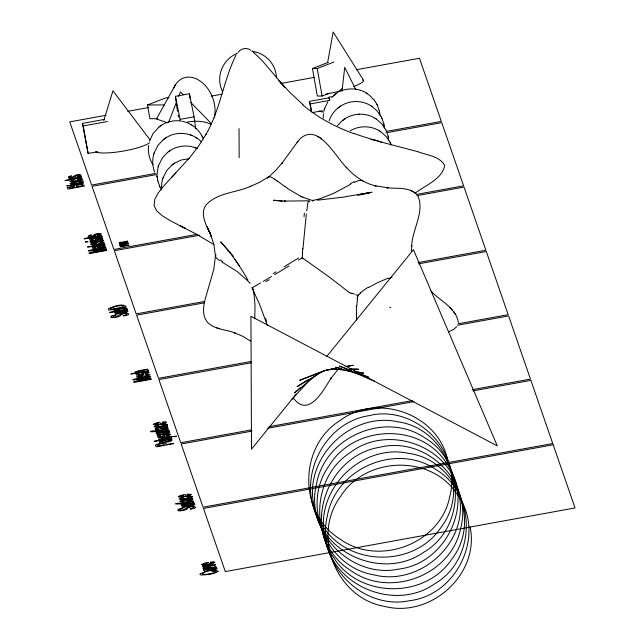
<?xml version="1.0" encoding="UTF-8"?>
<svg xmlns="http://www.w3.org/2000/svg" width="640" height="640" viewBox="0 0 640 640"><rect width="100%" height="100%" fill="white"/><g stroke="black" fill="none" stroke-linecap="round" stroke-linejoin="round"><path stroke-width="0.96" d="M148.584 145.568C147.728 152.184 149.296 159.056 152.92 164.648M153.848 153.936C152.104 159.888 152.416 166.408 154.68 172.184M162.584 179.2L161.696 183.472L161.544 189.2M323.216 118.112L323.44 113.744M239.144 157.736L239.016 128.592M458.296 322.696C456.552 307.984 439.912 300.896 430.992 291.056M215.464 256.016L213.744 269.568L204.816 300.4M157.104 173.824L158.216 166.568M356.344 306.024L356.648 320.048M254.792 318.648L255.016 305.264L254.032 294.072M411.384 250.96L411.76 245.6L411.68 246.256C412.048 229.568 424.856 212.52 417.984 196.096M302.632 252.544L302.24 257.968A34.848 4.696 32.3 0 1 302.808 258.408M302.912 248.992L306.328 213.976M120.728 244.408L120.848 244.912L123.488 244.432L123.344 244.024M342.04 90.976L344.736 67.296L355.832 89.656M306.704 210.784C307.728 208.584 306.592 200.792 309.664 201.24M357.12 298.992L357.544 296.84M327.592 62.696L333.168 32L363.664 80.424M152.48 430.984C146.664 431.976 154.968 432.024 155.88 431.24L168.536 428.936L152.512 431.144M204.624 301.352C203.048 308.392 202.544 316.984 207.848 322.648C215.12 329.736 226.16 329.416 235.112 333L234.16 332.664L242.672 336.24L250.648 341.104M177.48 503.248C171.688 504.216 179.888 504.304 180.88 503.504L193.536 501.2L177.504 503.408M323.92 111.048L324.328 109.472M149.48 141.304L152.96 133.672L159.008 127M154.176 152.872L158.096 145.192L163.376 139.632M158.544 165.504L162.464 157.824L167.744 152.264M162.92 178.136L166.832 170.456L172.112 164.896M324.664 108.416L327.808 101.848M103.784 120.592L112.936 90.776L149.92 139.72M153.768 154.184L154.248 152.632M158.144 166.816L158.616 165.264M162.512 179.448L162.992 177.896M324.256 109.728L324.736 108.176M174.44 436.736L176.504 436.192L158.144 437.784L168.768 436.952L158.728 439.464L158.872 439.88L171.296 436.696M329.104 120.808C331.16 114.744 335.328 109.432 340.736 106.008M168.56 122.448L176.512 102.064M178.68 96.496L180.488 91.864L183.232 94.688M267.376 178.264L275.68 170.44L282.344 162.712L281.832 163.408L297.944 141.36M175.216 85.192L156.416 118.992L167.664 122.784M236 55.072C223.416 80.568 220.272 109.904 205.824 134.696L206.176 134.088L198.272 146.536L189.592 157.728L164.224 185.456L158.384 192.704L154.824 199.216L154.064 205.624L156.72 210.888L162.352 215.84L170.392 220.744L197.264 234.696L213.768 244.52M337.472 125.784L341.2 121.632L345.104 118.64M216.024 254.872L215.64 255.44A2.984 2.168 -4.9 0 0 215.464 256.312L216.448 258.144L219.472 260.504M120.752 315.136L119.992 315.92A6.136 1.136 -10 0 1 119.456 316.24A4.384 0.816 -10 0 1 113.592 317.528A4.648 0.864 -10 0 1 111.904 317.48L111.712 317.448M456.672 326.664L453.8 329.296L448.496 331.824M296.24 394.032L251.504 449.136L250.936 316.272L497.296 445.888L413.448 249.68L326.488 356.776M120.76 244.352L123.2 243.904M338.296 369.12L330.584 378.76L331.192 377.952C324 389.08 309.28 418.304 293.776 398.632M238.088 52.36C240.936 48.288 246.824 47.224 250.84 50.224M291.992 399.272L311.424 378.232M297.104 142.272C316.096 117.664 335.248 156.928 346.808 167.856L346.184 167.208C354.192 176.08 364.28 183.4 376.104 186.04L375.256 185.792L388.12 187.848L386.768 187.768C396.592 188.88 408.768 186.704 416.608 194.288M171.72 177.368L175.888 172.984M121.224 245.76L123.816 245.184L124.48 245.8L121.352 246.368L121.2 245.92M128.64 314.312C127.376 310.368 118.8 314.952 116.056 316.792A2.272 0.424 -10 0 1 114.56 316.992L114.12 317.008A2.784 0.52 -10 0 1 113.536 316.96L113.144 316.824A9.712 1.8 -10 0 1 112.936 316.496L113.272 316.056A3.088 0.576 -10 0 1 114.608 315.544L116.032 315.208L115.728 314.84A5.208 0.968 -10 0 0 111.416 316.152M195.496 507.584C194.144 503.664 185.712 508.208 182.912 510.064A2.272 0.424 -10 0 1 181.424 510.264L180.976 510.28A2.784 0.52 -10 0 1 180.4 510.232L179.92 510.024A9.712 1.8 -10 0 1 179.792 509.768L180.128 509.328A3.088 0.576 -10 0 1 181.464 508.816L182.888 508.48L182.584 508.112A5.208 0.968 -10 0 0 178.272 509.424L178.184 509.512A9.304 1.728 -10 0 0 177.848 510.32A8.544 1.584 -10 0 0 178.552 510.72L178.752 510.752M300.304 387.672L294.552 392.944L318.464 373.248M358.928 294.536L360.416 293.264M332.048 97.216L342.48 88.224M79.144 175.6L79.312 175.344A5.96 1.104 -10 0 0 79.224 175.168L75.904 175.624A20.864 3.872 -10 0 0 75.608 175.936L74.816 176.68M99.448 234.56L99.624 234.288A6.272 1.168 -10 0 0 99.528 234.104L99.16 233.96A2.256 0.416 -10 0 0 98.536 233.936L96.032 234.584A21.96 4.08 -10 0 0 95.72 234.92L94.896 235.696M159.824 126.368L161.512 125.2M164.192 139L165.88 137.832M168.568 151.632L170.248 150.464M172.936 164.264L174.624 163.096M333.856 95.176L336.136 93.52M334.68 94.544L335.096 94.232M158.792 127.168L160.248 126.064M163.16 139.8L164.616 138.696M167.528 152.432L168.984 151.328M171.904 165.064L173.352 163.96M338.016 107.968L339.472 106.864M342.384 120.6C351.408 113.016 365.232 112.032 375.208 118.344M267.296 325.192L259.64 304.56L252.032 287.84L260.536 282.936M268.176 177.072L270.472 176.8L274.968 179.24M161.072 125.488C166.512 121.848 173.232 120.2 179.736 120.896M165.448 138.12C176.352 130.6 192.376 132.224 201.48 141.904M169.816 150.752C177.872 145.296 188.768 144.48 197.552 148.664M174.184 163.384L181.072 160.048L189.184 158.648M340.296 106.296C349.24 100.216 361.68 99.952 370.84 105.712M142.768 374.096L143.6 373.32A21.96 4.08 -10 0 1 143.904 372.992L146.416 372.344A2.256 0.416 -10 0 1 147.04 372.368L147.408 372.512A6.272 1.168 -10 0 1 147.496 372.696L147.32 372.96A2.672 0.496 -10 0 1 145.92 373.504L145.056 373.696L147.768 373.432L149.248 372.304L147.672 371.84L144.16 372.264L142.224 372.912L140.944 374.12A5.936 1.104 -10 0 1 140.84 374.216C138.16 375.448 136.928 374.336 139.288 373.232A4.776 0.888 -10 0 0 137.352 373.72A2.912 0.544 -10 0 0 136.76 373.968L136.048 374.784L137.128 375.208A3.408 0.632 -10 0 0 142.888 374.088M164.208 436.072L165.032 435.296A21.96 4.08 -10 0 1 165.344 434.96L167.856 434.312A2.256 0.416 -10 0 1 168.48 434.336L168.848 434.48A6.272 1.168 -10 0 1 168.936 434.664L168.84 434.864A2.672 0.496 -10 0 1 167.352 435.472L166.496 435.672L169.36 435.352L170.68 434.24L169 433.808L165.6 434.24L163.712 434.856L162.408 436.072A5.936 1.104 -10 0 1 162.28 436.184C159.984 437.328 158.08 436.48 160.72 435.2A4.776 0.888 -10 0 0 158.792 435.688A2.912 0.544 -10 0 0 158.192 435.936L157.488 436.76L158.568 437.176A3.408 0.632 -10 0 0 164.328 436.064M102.528 244.136L87.44 246.984L93.76 246.544L104.648 243.744L102.52 243.88M268.432 176.888L259.56 182.352L249.992 186.56M111.472 316.152L111.328 316.24A9.304 1.728 -10 0 0 110.992 317.048M307.744 379.824L297.12 386.624L323.888 370.792L332.68 368.768M414.808 193.416C425.016 185.312 441.808 179.696 444.696 165.648C439.904 156.136 427.16 155.288 418.184 151.8C396.752 145.976 375.016 141.064 354.104 133.488M350.312 130.76C359.128 125.44 370.848 125.504 379.576 130.976M289.12 265.888L274.76 274.624M368.528 287.544L377.728 282.6L388.264 278.088M298.496 260.2L301.52 258.392M271.576 276.52L263.352 281.32M68.872 176.68L69.104 176.552A2.768 0.512 -10 0 1 69.688 176.32A4.536 0.84 -10 0 1 71.512 175.856C69.336 176.904 70.304 177.984 72.976 176.792A5.64 1.048 -10 0 0 73.08 176.696L76.136 174.936L79.472 174.528L80.976 174.976L79.568 176.048L76.992 176.304L77.808 176.112A2.544 0.472 -10 0 0 79.152 175.6M252.512 287.592L252.032 287.84M350.672 184.256L333.776 193.304L320.296 198.64A63.408 52.744 -42.3 0 1 316.872 199.528M354.432 182.28L358.808 180.536L361.944 180.48A2.84 2.608 -47.2 0 1 362.856 181.112L363.096 181.416M340.184 91.328C348.536 87.584 358.688 88.24 366.472 93.08M121.96 314.176L121.488 314.416A6.568 1.216 -10 0 0 121.176 314.656A43.112 8.008 -10 0 0 120.752 315.136M188.816 507.448L188.352 507.688A6.568 1.216 -10 0 0 188.032 507.928A43.112 8.008 -10 0 0 187.616 508.4L186.848 509.192A6.136 1.136 -10 0 1 186.312 509.512M157.544 118.72L149.904 118.736L147.472 104.968L166.024 97.792L168.888 97.792M329.496 93.152L322.08 96.024L317.304 96.032L312.448 68.496L328.208 62.4M312.448 68.496L317.224 68.496L333.92 62.04M139.664 376.016C136.056 377.28 144.416 377.704 142.008 375.432A4.696 0.872 -10 0 0 139.616 376.016M204.576 563.656C201.04 564.952 209.368 565.304 206.92 563.072A4.696 0.872 -10 0 0 204.528 563.648M250.68 186.28C236.304 192.792 217.816 192.512 206.408 204.552C199.24 213.512 206.408 225.296 210.288 233.912L207.144 226.856L211.552 237.04L209.8 232.584L213.816 244.04L215.464 256.312M125.352 241.552L127.728 241.104L125.112 241.92A3.184 0.592 -10 0 0 124.112 242.296M339.408 91.344L325.872 94.16M316.88 199.592L313.472 200.352M120.72 242.248L119.216 242.8L119.376 243.824L128.112 242.232L124.08 242.488M359.576 194.968L370.256 192.544L357.504 194.984L372.008 192.232L342.992 197.16L317.544 200.192M121.104 242.4L122.768 242.272L123.16 242.912L120.272 243.44L120.112 242.808L120.976 242.192M121.176 242.384L123.856 242.136M78 183.416C98.136 176.704 53.136 185.632 77.64 183.488C92.664 177.888 59.648 185.176 77.416 183.128M333.688 368.944L323.888 370.792L299.688 380.296L327.776 369.608L339.672 369.448M347.416 366.352L353.296 365.24L345.44 366.584M164.928 433.456L157.136 434.872L157.272 435.256L166.944 433.48L169.952 432.144L167.552 431.784L169.288 431.104L156.632 433.408L156.76 433.792C152.4 434.184 173.552 430.424 166.336 433.176A10.472 1.944 -10 0 1 164.928 433.448M211.56 570L212.128 569.896A10.472 1.944 -10 0 0 213.536 569.624C220.832 567.2 199.808 570.096 203.96 570.24L203.832 569.848L216.488 567.544L214.752 568.232L217.144 568.568L216.008 569.424L212.48 570.248M177.48 111.272L175.416 96.312L189.4 93.768L194.072 116.808L195.752 128.96M106.104 115.272L69.76 121.888L91.608 185.048L155.456 173.432M127.712 111.344L148.344 107.584M211.208 96.144L222.016 94.176M280.96 83.448L314.352 77.368M356.592 69.68L419.464 58.24L441.312 121.4L386.304 131.408M97.76 151.704L88.112 153.464L82.384 123.408L104.576 119.368M82.384 123.408L83.256 125.928L107.376 121.544M180.336 121.224L180.08 119.352L194.072 116.808M329.488 100.184L328.968 97.24L332.768 96.544M311.48 111.824L309.36 101.408L329.616 97.72M309.36 101.408L310.232 103.936L329.528 100.424M312.736 112.496L322.384 110.736M156.88 174.512L92.04 186.312L113.888 249.472L197.392 234.28M385.76 132.856L441.752 122.664L463.6 185.824L416.448 194.408M95.704 237.904C101.736 235.928 102.088 239.448 96.728 238.392A17.776 3.304 -10 0 0 95.752 237.896M199.792 235.184L114.328 250.736L136.176 313.896L204.944 301.384M416.888 195.664L464.04 187.088L485.888 250.248L418.104 262.584M204.392 302.824L136.616 315.16L158.464 378.32L250.8 361.512M418.544 263.848L486.32 251.512L508.176 314.672L458.072 323.792M251.24 362.776L158.904 379.584L180.752 442.744L251.48 429.872M457.528 325.232L508.608 315.936L530.456 379.096L472.504 389.64M269.16 426.656L412.576 400.552M251.912 431.136L181.184 444.008L203.032 507.168L552.744 443.52L530.896 380.36L472.936 390.904M267.632 428.272L414 401.632M211.36 570.04L204.336 571.32L204.472 571.704L212.312 570.28M94.024 238.208C85.944 239.968 97.264 239.48 92.024 240.096C89.008 240.92 88.576 238.32 91.672 238.248A9.456 1.76 -10 0 1 93.096 237.968L98.808 236.92A8.568 1.592 -10 0 0 101.952 236.256M159.608 427.808C151.512 429.568 162.96 429.08 157.48 429.704C154.44 430.48 154.264 427.92 157.264 427.84A9.456 1.76 -10 0 1 158.68 427.56L164.4 426.512A8.568 1.592 -10 0 0 167.536 425.848M184.608 500.072L181.648 501.08L184.272 501.344L184.12 501.776L179.896 501.528L180.304 500.76L182.256 500.104A9.456 1.76 -10 0 1 183.68 499.824L189.392 498.776A8.568 1.592 -10 0 0 192.536 498.112L192.6 498.496A4.704 0.872 -10 0 1 191.064 498.856C196.512 499.296 188.112 501.904 186.104 500.936A10.488 1.944 -10 0 1 185.76 500.76L185.616 500.648M146.128 378.464L148.312 378.2L133.664 381.816L133.88 382.448L151.36 379.264L151.216 378.864L136.344 381.576L150.904 377.952L135.832 379.32L150.456 376.656L150.312 376.256L132.84 379.44L133.032 380L145.912 378.488M171.456 436.68L174.448 436.64M359.392 114.2L358.384 114.256M309.176 200.816L284.488 201.08L285.408 201.112L273.52 200.24L282.296 201.272M350.568 369.304L358.504 369.2L349.552 368.944M147.472 104.968L164.672 104.944M336.632 368.568L331.664 368.424L350.112 371.152M370.96 139.504L375.76 140.224L381.376 142.216M350.144 292.904L352.616 293.592M355.936 372.016L363.704 373.16L354 371.12M181.712 121.168L184.904 121.92M362.592 79.952C365.928 81.64 358.608 84.176 357.264 85.024A61.032 11.328 -10 0 1 353.728 86.536M341.376 368.464L335.552 367.24L368.912 377.12L355.096 371.936M127.24 243.136L124.384 243.856L127.52 243.696L127.384 243.304M309.296 199.608L312.104 200.336A37.576 27.96 64.8 0 0 312.768 200.456M349.8 292.928L330.656 278.088L308.808 262.416A68.176 7.776 32.5 0 0 306.072 260.536L302.896 258.408M216.488 327.784L218.936 328.584M351.408 370.552L339.432 366.056L374.112 381.08M191.976 135.504L190.512 134.952M196.344 148.136L194.88 147.584M355.816 294.744L357.856 295.528M353.776 133.592C335.224 126.936 317.584 117.512 302.536 104.696M303.248 197.424L301.944 196.856M187.608 122.872L191.616 124.912M410.4 190.328L413.672 191.896M300.632 196.248L287.576 188.576M221.888 262L237.392 271.656L248.088 281.168A69.984 58.376 -19.9 0 1 249.768 283.096L250.008 283.416M367.384 93.664L371.968 97.44M371.752 106.296L377.264 111.072L381.384 117.128M376.12 118.928L381.632 123.704L385.76 129.76M380.496 131.56L386 136.336L390.128 142.392M192.528 125.496L194.912 127.256M197.128 138.264L195.768 137.408M366.256 92.952L367.608 93.808M370.624 105.584L371.976 106.44M374.992 118.216L376.352 119.072M379.368 130.848L380.72 131.704M191.4 124.776L192.752 125.632M321.608 138.912L318.024 136.424M99.736 246.992C105.248 248 104.464 244.568 98.672 246.48A17.776 3.304 -10 0 1 99.648 246.976M187.352 500.272C193.152 501.224 191.696 497.848 186.288 499.76A17.776 3.304 -10 0 1 187.264 500.256L187.312 500.248M284.728 186.544L277.456 181.032M252.32 51.104L262.128 60.52L284.808 87.264L278.784 80.488L290.032 92.584L303.072 104.688M160.64 428.408L160.76 428.496A10.488 1.944 -10 0 0 161.056 428.664C163.136 429.584 171.464 427.152 166.072 426.592A4.704 0.872 -10 0 0 167.608 426.232L167.464 425.824M95.032 238.792L95.168 238.904A10.488 1.944 -10 0 0 95.472 239.072C97.584 240.008 105.896 237.504 100.48 237A4.704 0.872 -10 0 0 102.024 236.64L101.88 236.232M97.968 247.344L98.136 247.48A10.488 1.944 -10 0 0 98.432 247.648C100.56 248.592 108.896 246.064 103.448 245.576A4.704 0.872 -10 0 0 104.992 245.216L104.84 244.808M196.136 128.32L199.904 132.592L202.16 136.32M190.784 102.456L211.392 123.624M452.288 310.192L449.88 307.648M231.072 253.584L220.632 241.856C231.344 253.36 240.216 266.432 247.928 280.096M231.648 254.232L233.376 256.2M453.592 311.728L455.232 314.048M235.384 260.088L234.96 259.464L239.328 265.92M374.76 100.768L377.016 104.496M156.576 176.12L157.288 177.28M161.664 189.912L160.176 187.32M377.496 105.496L379.408 111.176M381.864 118.128L383.784 123.808M390.608 143.392L391.256 144.896M202.64 137.328L203.296 138.824M157.784 180.632L159.696 186.312M376.904 104.264L377.616 105.736M381.272 116.896L381.984 118.368M385.64 129.528L386.352 131M390.016 142.16L390.72 143.632M202.048 136.096L202.76 137.56M159.584 186.08L160.288 187.544M328.968 97.24L329.848 99.768M125.368 245.208L125.512 245.616L129.136 245.176L120.392 246.768L120.176 246.136A7.856 1.456 -10 0 1 120.16 246.032M158.448 422.952C160.888 425.2 152.576 424.808 156.104 423.536A4.696 0.872 -10 0 1 158.448 422.96M387.352 133.552L388.152 136.44M265.688 318.48L266.472 321.336M252.88 288.32L253.128 289.352M253.208 289.728L253.464 290.928A66.784 56.376 -65.5 0 1 254.056 294.064M388.368 137.536L388.76 140.512M384 124.904L384.392 127.88M379.632 112.272L380.024 115.248M157.104 175.2L157.56 179.544M388.096 136.192L388.424 137.784M383.728 123.56L384.056 125.152M379.36 110.928L379.68 112.52M175.416 96.312L180.08 119.352M178.192 115.088L178.584 117.008M157.512 179.288L157.832 180.888M448.272 463.872C441.608 415.104 377.808 391.464 339.488 420.912C298.544 446.744 298.376 513.512 339.84 538.92C378.544 567.144 440.616 543.944 449.776 496.512C462.312 450.232 414.848 404.184 368.92 415.68C320.208 423.192 293.312 486.216 322.792 526.12C348.44 567.032 414.848 567.592 441.168 527.12C470.36 489.464 445.176 428.328 398.056 421.848C350.968 411.24 303.6 457.848 313.848 505.128C320.672 554.224 383.848 580.632 424.016 552.088C464.976 528.272 466.352 462.16 425.016 438.008C385.288 410.536 324.512 437.024 316.448 484.352C304.536 531.512 351.328 579.104 398.656 569.112C446.64 563.568 475.648 502.024 446.168 462.672C419.984 422.08 353.84 424.888 329.152 465.608C300.528 504.832 325.784 566.68 373.624 574.8C419.616 586.8 469 542.736 459.192 495.456C452.536 446.688 388.736 423.04 350.408 452.488C309.464 478.32 309.296 545.088 350.768 570.504C389.464 598.72 451.536 575.528 460.696 528.096C473.24 481.808 425.768 435.76 379.848 447.256C331.128 454.776 304.24 517.792 333.712 557.704C359.368 598.608 425.768 599.168 452.096 558.696C481.288 521.04 456.096 459.904 408.984 453.432C361.888 442.816 314.52 489.432 324.776 536.704C331.6 585.808 394.768 612.216 434.936 583.672C475.904 559.856 477.272 493.736 435.944 469.592C396.216 442.12 335.432 468.6 327.368 515.928C315.464 563.096 362.256 610.688 409.584 600.696C457.568 595.144 486.576 533.608 457.096 494.248C430.912 453.664 364.768 456.464 340.072 497.184C311.456 536.416 336.712 598.256 384.544 606.384C430.536 618.384 479.92 574.32 470.12 527.04M317.224 68.496L322.08 96.024M310.232 103.936L311.6 111.696M83.256 125.928L88.112 153.464M189.4 93.768L190.048 98.44M149.472 142.824A28.448 5.28 -10 0 1 122.392 151.232A28.448 5.28 -10 0 1 95.68 151.88M69.096 176.656A6.032 1.12 -10 0 0 69.456 177.728A3.232 0.6 -10 0 0 74.928 176.672M123.784 242.144A4.632 0.856 -10 0 1 125.352 241.552M124.56 244.848A3.968 0.736 -10 0 1 125.24 245.232M120.08 245.936A2.632 0.488 -10 0 1 121.776 245.248A2.632 0.488 -10 0 1 124.408 244.896M95.008 235.688A3.408 0.632 -10 0 1 89.264 236.8L88.152 236.312L88.88 235.56A2.912 0.544 -10 0 1 89.488 235.32A4.776 0.888 -10 0 1 91.408 234.832C89.048 235.944 90.192 237.056 92.96 235.808A5.936 1.104 -10 0 0 93.064 235.72L94.344 234.512L96.28 233.864L99.792 233.432L101.376 233.904L99.888 235.032L97.184 235.296L98.04 235.096A2.672 0.496 -10 0 0 99.456 234.56M94.072 238.2A22.624 4.2 -10 0 1 94.944 238.776M104.92 244.832A8.568 1.592 -10 0 1 101.776 245.488L96.064 246.544A9.456 1.76 -10 0 0 94.64 246.816C91.304 246.936 92.072 249.496 95.12 248.664C99.928 248.088 89.104 248.464 96.984 246.784A22.624 4.2 -10 0 1 97.912 247.352M128.696 314.304A5.952 1.104 -10 0 1 123.504 316L123.176 315.632A5.032 0.936 -10 0 0 125.08 315.176A3.6 0.672 -10 0 0 126.272 314.704M111.696 317.448A8.544 1.584 -10 0 1 110.96 317.048M121.848 314.176A2.592 0.48 -10 0 1 126 313.6M126.056 313.584A6.528 1.216 -10 0 1 126.192 314.704M159.656 427.792A22.624 4.2 -10 0 1 160.536 428.368M155.536 445.192A5.264 0.976 -10 0 1 158.92 443.816A5.264 0.976 -10 0 1 164.184 443.12L165.832 443.392L166.392 444.552L173.496 443.264L173.64 443.68L156.168 446.856L155.736 445.632A15.72 2.92 -10 0 1 155.736 445.16M184.656 500.056A22.624 4.2 -10 0 1 185.528 500.632M195.552 507.576A5.952 1.104 -10 0 1 190.36 509.272L190.032 508.904A5.032 0.936 -10 0 0 191.936 508.448M178.76 510.752A4.648 0.864 -10 0 0 180.448 510.8A4.384 0.816 -10 0 0 186.392 509.504M188.712 507.448A2.592 0.48 -10 0 1 192.864 506.872A6.528 1.216 -10 0 1 193.048 507.976M193.128 507.976A3.6 0.672 -10 0 1 191.944 508.448M251.992 51.288A28.448 27.944 -19.1 0 1 276.48 77.936M222.616 91.704A28.448 27.944 -19.1 0 1 237.408 53.248M371.904 98.504A28.448 5.28 -10 0 1 374.248 100.72M323.712 112.056A28.448 5.28 -10 0 1 319.336 111.088M173.776 88.168A28.448 20.344 68.9 0 1 200.784 81.472A28.448 20.344 68.9 0 1 214.28 117.808M185.632 122.456A28.448 16.024 -11.5 0 1 210.904 124.344M313.472 200.264A33.04 26.48 -38.8 0 1 312.768 200.392M312.768 201.12A35.544 1.912 -89.3 0 1 312.736 201.24M309.304 199.44A69.384 52.048 66.1 0 1 303.272 197.224M301.952 196.84A79.656 60.272 67.3 0 1 300.64 196.232M287.664 188.352A131.08 103.472 72.1 0 1 284.832 186.312M274.888 179.472A84.536 63.6 68 0 1 277.36 181.28M222.608 261.424A68.104 45.56 2.2 0 1 220.192 259.984M301.496 258A36.2 7.08 -31.8 0 1 302.248 257.552M284.136 266.864A72.184 5 -31.2 0 1 298.704 257.952M276.152 271.848A130.872 20.048 -33.5 0 1 273.192 273.624M269.304 279.696A84.472 8.056 -28.2 0 1 265.944 281.656M356.84 306.168A72.528 56.328 52.2 0 1 357.528 299.16M357.776 296.928A41.344 33.496 43.9 0 1 358.064 295.616M357.704 295.4A41.928 36.744 18.7 0 1 358.776 294.392M360.136 293.008A76.416 65.392 10.6 0 1 368.272 287.24M388.544 278.568A167.768 139.904 6.6 0 1 392.032 277.288M350.376 183.664A90.08 85.656 -55.8 0 1 354.16 181.68M302.472 252.432A70.872 6.704 -85.9 0 1 302.76 248.792M304.016 216.568A90.296 22.816 -77.6 0 1 304.392 213.128M354.376 294.088A79.296 1.776 24.1 0 0 352.44 293.416A87.824 1.784 23.7 0 0 351.856 293.248M390.816 307.664A151.264 2.32 20.7 0 1 389.704 307.216M67.488 187.744L67.904 189.04L84.504 186.016C82.224 181.752 71.264 186.84 67.504 187.664M82.4 179.128L80.624 180.224L76.016 181.28L71.576 181.784L69.808 181.312L73.328 179.792L73.752 180.096L71.512 181.072L76.008 180.88L80.72 179.448L77.528 179.376L77.664 178.968L82.4 179.128M119.672 244.624L119.888 245.304L128.624 243.712C127.264 241.48 122.008 244.072 119.672 244.6M159.36 442.096C177.704 443.416 174.904 435.024 159.36 442.096M167.28 424.432L165.4 425.592L160.552 426.704L155.88 427.232L154.024 426.736L157.72 425.144L158.176 425.456L155.808 426.48L160.552 426.28L165.512 424.776L162.144 424.704L162.288 424.272L165.816 423.968L167.28 424.432M192.28 496.696L190.4 497.856L185.552 498.968L180.88 499.496L179.024 499L182.72 497.408L183.176 497.72L180.808 498.744L185.552 498.544L190.504 497.04L187.144 496.968L187.288 496.536L190.808 496.232L192.28 496.696M113.912 310.752L115.848 311.152L109.608 312.28L109.744 312.672L127.216 309.488L125.512 309.416L127.168 308.496L125.368 308.064L120.808 308.552L115.792 309.696L113.912 310.752M135.16 372.16L137.152 372.624L130.88 373.768L131.016 374.152L148.488 370.976L148.352 370.584C150.64 371.152 129.976 373.656 139.96 370.96L147.976 369.504L147.84 369.112L138.368 370.856L135.16 372.16M157.76 445.008L158.08 446.064L164.328 444.928C163.496 442.384 159.088 444.216 157.768 444.96M90.976 244.408L92.792 244.976L97.68 244.44L102.568 243.28L104.208 242.096L99.776 241.832L99.64 242.288L102.44 242.528L98.376 243.888L97.792 242.184L92.888 243.312L90.976 244.408M136.816 376.936L138.632 377.496L143.528 376.96L148.408 375.8L150.056 374.616L145.616 374.36L145.48 374.808L148.296 375.008L144.224 376.416L143.632 374.704L138.96 375.76L136.832 376.872M153.256 424.448C156.776 427.144 174.184 420.28 162.416 422.272C165.096 421.568 165.144 423.296 162.48 423.528C159.992 424.88 160.624 420.864 158.024 422.608C156.44 423.08 154.488 423.168 153.272 424.384M178.256 496.712L180.072 497.28L184.96 496.744L189.848 495.576L191.488 494.4L187.048 494.136L186.912 494.584L189.728 494.792L185.656 496.192L185.072 494.488L180.168 495.616L178.256 496.712M201.728 564.568L203.328 565.136L208.056 564.664L213.104 563.512L214.976 562.32L213.8 561.808L210.528 561.992L210.392 562.44L213.192 562.688L209.136 564.048L208.544 562.344L203.64 563.472L201.728 564.568M218.064 571.24C213.96 574.464 207.624 574.432 202.488 575.04C193.616 574.408 211.136 570.392 202.632 573.352C201.32 575.912 209.624 573.592 211.536 573.368C213.04 572.904 214.928 572.848 216.064 571.656C215.424 570.2 211.128 572.088 211.744 570.864L216.448 570.56L218.064 571.24M69.48 187.432L69.728 188.288L74.744 187.368C74.488 185.224 70.456 186.672 69.488 187.368M76.432 186.12L76.704 187.016L82.408 185.976C82.08 183.584 77.6 185.248 76.448 186.056M170.848 440.168C158.472 445.144 158.264 439.456 170.848 440.2M92.744 244.12L96.608 244.184L96.168 242.912A4.696 0.872 -10 0 0 93.776 243.488L92.744 244.12M110.528 308.448L110.8 309.376L124.144 306.944C121.736 304.032 113.8 306.864 110.528 308.448M180.024 496.424L183.888 496.488L183.448 495.216A4.696 0.872 -10 0 0 181.056 495.792L180.032 496.384M108.456 308.744L108.88 310.168L126.352 306.984C123.512 302.496 112.44 306.888 108.464 308.672M166.504 427.368L164.312 428.192L162.32 427.984A17.776 3.304 -10 0 0 161.336 427.488L165.024 426.984L166.504 427.4M115.696 310.48C127.752 311.032 128.736 305.76 115.696 310.48M126.216 311.416L124.48 312.168A10.472 1.944 -10 0 1 123.064 312.44L115.28 313.864L115.408 314.256L125.08 312.472L128.088 311.144L125.688 310.776L127.424 310.096L114.768 312.4L114.904 312.784L124.392 311.144L126.216 311.416M193.072 504.688L191.336 505.44A10.472 1.944 -10 0 1 189.928 505.712L182.136 507.136L182.272 507.52L191.936 505.744L194.952 504.408L192.544 504.048L194.288 503.368L181.624 505.672L181.76 506.056L191.256 504.416L193.072 504.712M92.392 241.728L103.408 240.656L90.752 242.96L92.544 242.264L90.168 242.144L92.76 241.416L92.4 241.712M158.064 431.568L169.08 430.496L156.424 432.8L158.216 432.104L155.84 431.984L158.432 431.256L158.072 431.552M183.064 503.832L194.08 502.76L181.416 505.064L183.216 504.368L180.84 504.272L183.432 503.52L183.08 503.792M205.264 568.016L216.28 566.944L203.624 569.248L205.416 568.552L203.04 568.432L205.632 567.704L205.272 567.992M81.072 176.096L73.824 178.392L69.08 178.368L69.24 178.848L74.432 178.832L64.968 180.552L81.696 177.896L75.328 178.392L81.232 176.552L81.072 176.096M215.552 564.84L203.192 568.008L203.048 567.6L212.96 565.12L202.608 566.312L202.464 565.912L215.552 564.84M106.328 249.104L91.768 252.728L106.648 250.016L106.784 250.424L89.312 253.6L89.096 252.968L103.744 249.352L88.464 251.152L88.272 250.592L105.744 247.408L105.88 247.808L91.256 250.472L106.328 249.104M83.424 182.896L66.824 185.912L83.424 182.896M101.584 235.376L84.104 238.56L84.24 238.944L101.712 235.768L101.584 235.376M87.76 241.528L85.288 241.976L87.888 241.92L87.76 241.528M102.76 238.8L90.104 241.104L90.24 241.488L102.896 239.184L102.76 238.8M171.656 437.96L154.184 441.136L154.32 441.528L171.792 438.344L171.656 437.96M553.184 444.784L203.472 508.432L225.32 571.592L575.032 507.944L553.184 444.784M185.728 228.584L180.264 225.832L185.704 228.624"/></g></svg>
